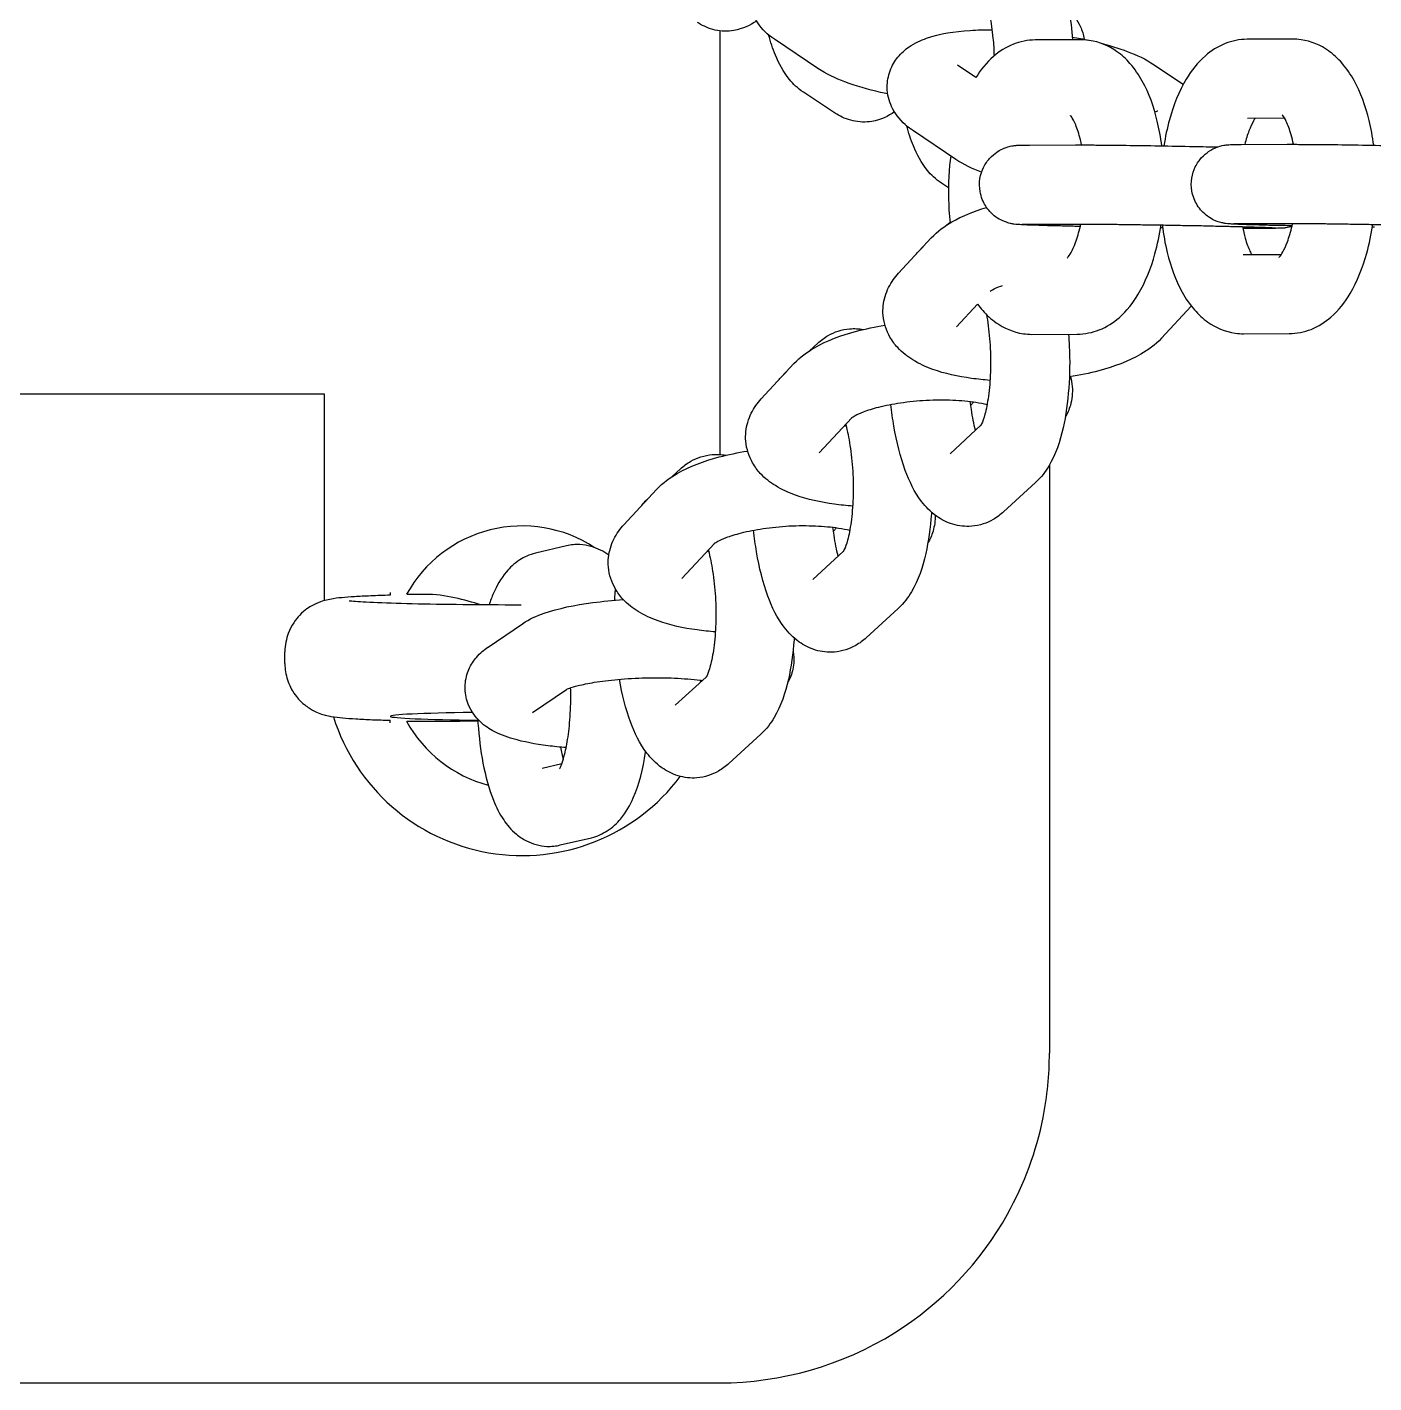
# Model space of a CAD drawing. Header units: millimetres. Extents: x 9332 to 13832, y 185 to 4585.
# Drawn here: x 12449.5 to 12551.6, y 2295.2 to 2398 of the extents above; entities that cross this region are included whole.
import ezdxf

# ---------------------------------------------------------------- set-up
doc = ezdxf.new("R2010")
doc.units = ezdxf.units.MM
doc.layers.add('AM_4', color=3, linetype='Continuous', lineweight=25)

msp = doc.modelspace()

# ---------------------------------------------------------------- linework, layer by layer
at = {"layer": 'AM_4'}
for p, q in [((12502.03, 2397.76), (12502.03, 2365.63)), ((12509.47, 2394.9), (12506.25, 2397.07)), ((12529.42, 2397.08), (12525.96, 2397.07)), ((12545.49, 2397.13), (12542.03, 2397.12)), ((12521.45, 2394.22), (12520.06, 2395.15)), ((12534.97, 2395.19), (12537.19, 2393.7)), ((12510.81, 2391.5), (12508.37, 2393.11)), ((12528.8, 2391.08), (12528.74, 2391.08)), ((12544.87, 2391.13), (12542.05, 2391.12)), ((12519.94, 2388.01), (12516.72, 2390.17)), ((12525.51, 2389.1), (12529, 2389.11)), ((12541.57, 2389.15), (12545.07, 2389.16)), ((12519.37, 2385.86), (12518.84, 2386.21)), ((12519.24, 2383.04), (12519.49, 2383.26)), ((12525.52, 2383.1), (12529.02, 2383.11)), ((12541.59, 2383.15), (12545.09, 2383.16)), ((12543.78, 2382.78), (12541.71, 2382.77)), ((12515.59, 2379.38), (12518.07, 2382.06)), ((12517.45, 2381.39), (12517.48, 2381.42)), ((12541.74, 2380.79), (12544.62, 2380.8)), ((12519.99, 2375.3), (12521.58, 2377.02)), ((12537.79, 2376.89), (12535.53, 2374.44)), ((12525.69, 2374.74), (12529.14, 2374.75)), ((12541.76, 2374.79), (12545.21, 2374.8)), ((12508.82, 2373.5), (12509.46, 2374.08)), ((12505.17, 2369.84), (12507.65, 2372.52)), ((12507.03, 2371.85), (12507.06, 2371.88)), ((12472.03, 2370.21), (12422.03, 2370.21)), ((12472.03, 2354.55), (12472.03, 2370.21)), ((12521.29, 2369.61), (12521.06, 2369.36)), ((12509.57, 2365.76), (12512.03, 2368.42)), ((12511.49, 2367.81), (12511.58, 2367.89)), ((12521.83, 2367.84), (12519.49, 2365.69)), ((12498.4, 2363.95), (12499.04, 2364.54)), ((12527.03, 2364.84), (12527.03, 2320.21)), ((12525.98, 2363.5), (12523.55, 2361.27)), ((12494.75, 2360.3), (12497.23, 2362.98)), ((12496.61, 2362.31), (12496.64, 2362.34)), ((12510.87, 2360.07), (12510.64, 2359.82)), ((12490.4, 2358.7), (12488.04, 2358.14)), ((12499.15, 2356.22), (12501.61, 2358.88)), ((12501.08, 2358.27), (12501.16, 2358.35)), ((12511.41, 2358.29), (12509.07, 2356.15)), ((12477.03, 2355.15), (12477.03, 2354.95)), ((12515.56, 2353.95), (12513.13, 2351.73)), ((12484.45, 2351.02), (12487.06, 2352.79)), ((12469.03, 2349.77), (12469.03, 2350.65)), ((12500.99, 2348.75), (12498.65, 2346.61)), ((12487.81, 2346.05), (12490.39, 2347.8)), ((12477.03, 2345.27), (12477.03, 2345.47)), ((12505.14, 2344.41), (12502.71, 2342.19)), ((12488.54, 2341.84), (12490.05, 2342.2)), ((12489.92, 2336.01), (12492.29, 2336.56)), ((12092.03, 2295.21), (12502.03, 2295.21))]:
    msp.add_line(p, q, dxfattribs=at)
for radius, start, end in [(10, 56.8187, 151.2305), (15, 197.3756, 323.1245), (10, 208.7695, 255.0771)]:
    msp.add_arc((12487.03, 2350.21), radius, start, end, dxfattribs=at)
msp.add_ellipse((12487.03, 2345.77), major_axis=(-10, 0), ratio=0.031189, start_param=5.098581, end_param=7.510271, dxfattribs=at)
for points, knots in [([(12525.46, 2405.63), (12525.91, 2405.33), (12526.24, 2405), (12527, 2404.07), (12527.32, 2403.46), (12528.02, 2401.77), (12528.31, 2400.61), (12528.63, 2398.62), (12528.72, 2397.86), (12528.78, 2397.08)], [0, 0, 0, 0, 0.160376, 0.160376, 0.441975, 0.441975, 0.895816, 0.895816, 1.156864, 1.156864, 1.156864, 1.156864]), ([(12506.25, 2397.07), (12505.83, 2397.35), (12505.42, 2397.67), (12504.86, 2398.41), (12504.72, 2398.64), (12504.4, 2399.32), (12504.26, 2399.83), (12504.25, 2400.8), (12504.33, 2401.24), (12504.62, 2402.03), (12504.83, 2402.37), (12505.33, 2402.99), (12505.63, 2403.24), (12506.38, 2403.76), (12506.81, 2403.94), (12508.27, 2404.46), (12509.33, 2404.6), (12511.07, 2404.72), (12511.63, 2404.74), (12512.2, 2404.74)], [3.141593, 3.141593, 3.141593, 3.141593, 3.352582, 3.352582, 3.430529, 3.430529, 3.546557, 3.546557, 3.636469, 3.636469, 3.729959, 3.729959, 3.849169, 3.849169, 4.044566, 4.044566, 4.51217, 4.51217, 4.71866, 4.71866, 4.71866, 4.71866]), ([(12521.86, 2400.88), (12521.86, 2400.88), (12521.87, 2400.87), (12521.89, 2400.83), (12521.94, 2400.75), (12522.06, 2400.49), (12522.14, 2400.27), (12522.32, 2399.7), (12522.42, 2399.31), (12522.6, 2398.38), (12522.68, 2397.81), (12522.79, 2396.78), (12522.82, 2396.32), (12522.83, 2395.86)], [6.485752, 6.485752, 6.485752, 6.485752, 6.533161, 6.533161, 6.681119, 6.681119, 6.867134, 6.867134, 7.095649, 7.095649, 7.357651, 7.357651, 7.550591, 7.550591, 7.550591, 7.550591]), ([(12528.53, 2399.27), (12528.67, 2399.13), (12528.82, 2398.96), (12529.11, 2398.57), (12529.26, 2398.34), (12529.51, 2397.79), (12529.62, 2397.47), (12529.67, 2397.12)], [0.1360611, 0.1360611, 0.1360611, 0.1360611, 0.2109896, 0.2109896, 0.288936, 0.288936, 0.3683037, 0.3683037, 0.3683037, 0.3683037]), ([(12504.8, 2398.52), (12504.8, 2398.52), (12504.8, 2398.51), (12504.35, 2398.19), (12503.77, 2397.9), (12502.62, 2397.71), (12502.12, 2397.72), (12501.2, 2397.93), (12500.78, 2398.12), (12500.4, 2398.35), (12500.37, 2398.37), (12500.34, 2398.39)], [2.7237551, 2.7237551, 2.7237551, 2.7237551, 2.7251349, 2.7251349, 2.8935333, 2.8935333, 3.010931, 3.010931, 3.131135, 3.131135, 3.1415927, 3.1415927, 3.1415927, 3.1415927]), ([(12508.37, 2393.11), (12507.92, 2393.4), (12507.59, 2393.74), (12506.83, 2394.67), (12506.51, 2395.27), (12506.04, 2396.41), (12505.87, 2396.92), (12505.73, 2397.46)], [3.1415927, 3.1415927, 3.1415927, 3.1415927, 3.3019685, 3.3019685, 3.5835673, 3.5835673, 3.7961096, 3.7961096, 3.7961096, 3.7961096]), ([(12516.72, 2390.17), (12516.3, 2390.45), (12515.88, 2390.78), (12515.33, 2391.52), (12515.19, 2391.75), (12514.87, 2392.43), (12514.73, 2392.94), (12514.72, 2393.91), (12514.8, 2394.35), (12515.09, 2395.13), (12515.3, 2395.48), (12515.8, 2396.1), (12516.1, 2396.35), (12516.84, 2396.86), (12517.28, 2397.05), (12518.74, 2397.56), (12519.8, 2397.71), (12521.54, 2397.83), (12522.1, 2397.85), (12522.67, 2397.85)], [3.141593, 3.141593, 3.141593, 3.141593, 3.352582, 3.352582, 3.430529, 3.430529, 3.546557, 3.546557, 3.636469, 3.636469, 3.729959, 3.729959, 3.849169, 3.849169, 4.044566, 4.044566, 4.51217, 4.51217, 4.71866, 4.71866, 4.71866, 4.71866]), ([(12525.96, 2397.07), (12525.38, 2397.07), (12524.81, 2396.95), (12523.72, 2396.52), (12523.22, 2396.19), (12522.24, 2395.35), (12521.81, 2394.8), (12521.45, 2394.22)], [3.1415927, 3.1415927, 3.1415927, 3.1415927, 3.3069425, 3.3069425, 3.4970833, 3.4970833, 3.7455743, 3.7455743, 3.7455743, 3.7455743]), ([(12535.56, 2389.04), (12535.47, 2389.68), (12535.36, 2390.31), (12534.95, 2392.01), (12534.59, 2393.02), (12533.81, 2394.42), (12533.51, 2394.87), (12532.85, 2395.62), (12532.52, 2395.93), (12531.55, 2396.61), (12530.83, 2396.93), (12529.84, 2397.07), (12529.63, 2397.08), (12529.42, 2397.08)], [1.910215, 1.910215, 1.910215, 1.910215, 2.123198, 2.123198, 2.504819, 2.504819, 2.699977, 2.699977, 2.854714, 2.854714, 3.081733, 3.081733, 3.141593, 3.141593, 3.141593, 3.141593]), ([(12542.03, 2397.12), (12541.45, 2397.12), (12540.88, 2397), (12539.79, 2396.57), (12539.29, 2396.24), (12538.26, 2395.35), (12537.8, 2394.74), (12536.85, 2393.17), (12536.45, 2392.13), (12535.96, 2390.38), (12535.82, 2389.71), (12535.71, 2389.04)], [3.141593, 3.141593, 3.141593, 3.141593, 3.306943, 3.306943, 3.497083, 3.497083, 3.769899, 3.769899, 4.1626, 4.1626, 4.386601, 4.386601, 4.386601, 4.386601]), ([(12551.63, 2389.08), (12551.54, 2389.73), (12551.43, 2390.36), (12551.02, 2392.06), (12550.66, 2393.07), (12549.88, 2394.46), (12549.58, 2394.91), (12548.92, 2395.66), (12548.58, 2395.98), (12547.62, 2396.66), (12546.9, 2396.98), (12545.91, 2397.12), (12545.7, 2397.13), (12545.49, 2397.13)], [1.910215, 1.910215, 1.910215, 1.910215, 2.123198, 2.123198, 2.504819, 2.504819, 2.699977, 2.699977, 2.854714, 2.854714, 3.081733, 3.081733, 3.141593, 3.141593, 3.141593, 3.141593]), ([(12530.96, 2396.82), (12531.66, 2396.63), (12532.31, 2396.43), (12533.66, 2395.93), (12534.33, 2395.62), (12534.97, 2395.19)], [5.6866793, 5.6866793, 5.6866793, 5.6866793, 5.9554406, 5.9554406, 6.2831853, 6.2831853, 6.2831853, 6.2831853]), ([(12514.77, 2392.98), (12514.58, 2393.01), (12514.4, 2393.05), (12513.25, 2393.32), (12512.34, 2393.58), (12510.78, 2394.17), (12510.11, 2394.47), (12509.47, 2394.9)], [2.3855529, 2.3855529, 2.3855529, 2.3855529, 2.452411, 2.452411, 2.8138479, 2.8138479, 3.1415927, 3.1415927, 3.1415927, 3.1415927]), ([(12515.27, 2391.63), (12515.27, 2391.62), (12515.27, 2391.62), (12514.82, 2391.29), (12514.24, 2391), (12513.09, 2390.82), (12512.59, 2390.83), (12511.66, 2391.04), (12511.25, 2391.22), (12510.87, 2391.46), (12510.84, 2391.48), (12510.81, 2391.5)], [2.7237551, 2.7237551, 2.7237551, 2.7237551, 2.7251349, 2.7251349, 2.8935333, 2.8935333, 3.010931, 3.010931, 3.131135, 3.131135, 3.1415927, 3.1415927, 3.1415927, 3.1415927]), ([(12529.47, 2389.11), (12529.42, 2389.37), (12529.36, 2389.61), (12529.18, 2390.24), (12529.05, 2390.58), (12528.83, 2391.05), (12528.73, 2391.2), (12528.64, 2391.32), (12528.62, 2391.34), (12528.62, 2391.34)], [2.0518507, 2.0518507, 2.0518507, 2.0518507, 2.1867068, 2.1867068, 2.4319972, 2.4319972, 2.6429764, 2.6429764, 2.7558455, 2.7558455, 2.7558455, 2.7558455]), ([(12535.26, 2391.67), (12535.26, 2391.67), (12535.26, 2391.67), (12535.25, 2391.67), (12535.19, 2391.65), (12535.08, 2391.62), (12535.06, 2391.61), (12535.03, 2391.6)], [0.8315525, 0.8315525, 0.8315525, 0.8315525, 0.842862, 0.842862, 0.9731976, 0.9731976, 1.0064696, 1.0064696, 1.0064696, 1.0064696]), ([(12542.63, 2391.12), (12542.59, 2391.07), (12542.55, 2391), (12542.4, 2390.73), (12542.28, 2390.48), (12542.05, 2389.87), (12541.94, 2389.53), (12541.85, 2389.15)], [3.7221344, 3.7221344, 3.7221344, 3.7221344, 3.8031098, 3.8031098, 4.0098094, 4.0098094, 4.2106777, 4.2106777, 4.2106777, 4.2106777]), ([(12545.54, 2389.16), (12545.49, 2389.41), (12545.43, 2389.65), (12545.25, 2390.28), (12545.12, 2390.62), (12544.9, 2391.1), (12544.8, 2391.25), (12544.71, 2391.37), (12544.69, 2391.39), (12544.69, 2391.39)], [2.0518507, 2.0518507, 2.0518507, 2.0518507, 2.1867068, 2.1867068, 2.4319972, 2.4319972, 2.6429764, 2.6429764, 2.7558455, 2.7558455, 2.7558455, 2.7558455]), ([(12518.84, 2386.21), (12518.39, 2386.51), (12518.05, 2386.84), (12517.3, 2387.77), (12516.98, 2388.38), (12516.51, 2389.52), (12516.34, 2390.03), (12516.2, 2390.57)], [3.1415927, 3.1415927, 3.1415927, 3.1415927, 3.3019685, 3.3019685, 3.5835673, 3.5835673, 3.7961096, 3.7961096, 3.7961096, 3.7961096]), ([(12529.37, 2382.92), (12529.19, 2382.93), (12529.01, 2382.93), (12528.64, 2382.94), (12528.46, 2382.94), (12528.09, 2382.95), (12527.91, 2382.96), (12527.56, 2382.97), (12527.39, 2382.97), (12527.07, 2382.98), (12526.92, 2382.98), (12526.62, 2382.99), (12526.47, 2383), (12526.2, 2383.01), (12526.07, 2383.01), (12525.82, 2383.02), (12525.7, 2383.02), (12525.48, 2383.03), (12525.38, 2383.03), (12525.09, 2383.05), (12524.92, 2383.05), (12524.65, 2383.07), (12524.6, 2383.06), (12524.29, 2383.11), (12524.26, 2383.11), (12524.16, 2383.13), (12524.08, 2383.14), (12523.85, 2383.21), (12523.72, 2383.24), (12523.31, 2383.43), (12523.16, 2383.51), (12522.82, 2383.75), (12522.68, 2383.87), (12522.4, 2384.18), (12522.29, 2384.32), (12522.01, 2384.78), (12521.84, 2385.14), (12521.72, 2385.89), (12521.71, 2386.23), (12521.81, 2386.87), (12521.91, 2387.16), (12522.17, 2387.69), (12522.34, 2387.91), (12522.7, 2388.31), (12522.88, 2388.45), (12523.3, 2388.74), (12523.47, 2388.81), (12523.84, 2388.96), (12523.96, 2388.98), (12524.16, 2389.03), (12524.23, 2389.04), (12524.35, 2389.06), (12524.39, 2389.06), (12524.49, 2389.07), (12524.53, 2389.08), (12524.66, 2389.09), (12524.72, 2389.09), (12524.98, 2389.1), (12525.2, 2389.1), (12525.51, 2389.1)], [4.705753, 4.705753, 4.705753, 4.705753, 4.779405, 4.779405, 4.859462, 4.859462, 4.940532, 4.940532, 5.021573, 5.021573, 5.101555, 5.101555, 5.182633, 5.182633, 5.264671, 5.264671, 5.346611, 5.346611, 5.427455, 5.427455, 5.605423, 5.605423, 5.762502, 5.762502, 5.779226, 5.779226, 5.801284, 5.801284, 5.818902, 5.818902, 5.826595, 5.826595, 5.831198, 5.831198, 5.834156, 5.834156, 5.838588, 5.838588, 5.841842, 5.841842, 5.845045, 5.845045, 5.848872, 5.848872, 5.854309, 5.854309, 5.863509, 5.863509, 5.879757, 5.879757, 5.897373, 5.897373, 5.917703, 5.917703, 5.9505, 5.9505, 6.036777, 6.036777, 6.283185, 6.283185, 6.283185, 6.283185]), ([(12529, 2389.11), (12529.11, 2389.11), (12529.22, 2389.11), (12529.47, 2389.11), (12529.6, 2389.11), (12529.88, 2389.11), (12530.03, 2389.11), (12530.35, 2389.11), (12530.51, 2389.1), (12531.31, 2389.1), (12532.05, 2389.09), (12533.64, 2389.07), (12534.49, 2389.06), (12536.23, 2389.03), (12537.12, 2389.01), (12538.61, 2388.98), (12539.22, 2388.97), (12539.8, 2388.96)], [6.283185, 6.283185, 6.283185, 6.283185, 6.36959, 6.36959, 6.457335, 6.457335, 6.545175, 6.545175, 6.631809, 6.631809, 6.956634, 6.956634, 7.278533, 7.278533, 7.599738, 7.599738, 7.83238, 7.83238, 7.83238, 7.83238]), ([(12545.44, 2382.97), (12545.26, 2382.97), (12545.08, 2382.98), (12544.71, 2382.99), (12544.53, 2382.99), (12544.16, 2383), (12543.98, 2383), (12543.63, 2383.01), (12543.46, 2383.02), (12543.14, 2383.03), (12542.99, 2383.03), (12542.69, 2383.04), (12542.54, 2383.04), (12542.27, 2383.05), (12542.14, 2383.06), (12541.89, 2383.06), (12541.77, 2383.07), (12541.55, 2383.08), (12541.45, 2383.08), (12541.16, 2383.09), (12540.99, 2383.1), (12540.72, 2383.12), (12540.67, 2383.11), (12540.36, 2383.15), (12540.33, 2383.16), (12540.22, 2383.18), (12540.15, 2383.19), (12539.92, 2383.25), (12539.79, 2383.28), (12539.38, 2383.47), (12539.23, 2383.55), (12538.89, 2383.8), (12538.74, 2383.92), (12538.47, 2384.22), (12538.35, 2384.37), (12538.07, 2384.82), (12537.91, 2385.19), (12537.78, 2385.93), (12537.78, 2386.28), (12537.88, 2386.91), (12537.98, 2387.2), (12538.24, 2387.73), (12538.4, 2387.95), (12538.77, 2388.36), (12538.95, 2388.5), (12539.37, 2388.78), (12539.54, 2388.85), (12539.91, 2389), (12540.03, 2389.03), (12540.23, 2389.08), (12540.3, 2389.09), (12540.41, 2389.1), (12540.46, 2389.11), (12540.56, 2389.12), (12540.6, 2389.12), (12540.73, 2389.13), (12540.79, 2389.13), (12541.05, 2389.14), (12541.27, 2389.15), (12541.57, 2389.15)], [4.705753, 4.705753, 4.705753, 4.705753, 4.779405, 4.779405, 4.859462, 4.859462, 4.940532, 4.940532, 5.021573, 5.021573, 5.101555, 5.101555, 5.182633, 5.182633, 5.264671, 5.264671, 5.346611, 5.346611, 5.427455, 5.427455, 5.605423, 5.605423, 5.762502, 5.762502, 5.779226, 5.779226, 5.801284, 5.801284, 5.818902, 5.818902, 5.826595, 5.826595, 5.831198, 5.831198, 5.834156, 5.834156, 5.838588, 5.838588, 5.841842, 5.841842, 5.845045, 5.845045, 5.848872, 5.848872, 5.854309, 5.854309, 5.863509, 5.863509, 5.879757, 5.879757, 5.897373, 5.897373, 5.917703, 5.917703, 5.9505, 5.9505, 6.036777, 6.036777, 6.283185, 6.283185, 6.283185, 6.283185]), ([(12545.07, 2389.16), (12545.18, 2389.16), (12545.29, 2389.16), (12545.54, 2389.16), (12545.67, 2389.16), (12545.95, 2389.15), (12546.1, 2389.15), (12546.41, 2389.15), (12546.58, 2389.15), (12547.38, 2389.14), (12548.12, 2389.14), (12549.71, 2389.12), (12550.56, 2389.1), (12552.3, 2389.07), (12553.19, 2389.06), (12554.67, 2389.03), (12555.29, 2389.02), (12555.87, 2389)], [6.283185, 6.283185, 6.283185, 6.283185, 6.36959, 6.36959, 6.457335, 6.457335, 6.545175, 6.545175, 6.631809, 6.631809, 6.956634, 6.956634, 7.278533, 7.278533, 7.599738, 7.599738, 7.83238, 7.83238, 7.83238, 7.83238]), ([(12519.54, 2388.28), (12519.51, 2388.04), (12519.48, 2387.8), (12519.36, 2386.43), (12519.34, 2385.28), (12519.43, 2383.84), (12519.46, 2383.51), (12519.5, 2383.2)], [4.4641001, 4.4641001, 4.4641001, 4.4641001, 4.5422649, 4.5422649, 4.9030272, 4.9030272, 5.0073823, 5.0073823, 5.0073823, 5.0073823]), ([(12518.07, 2382.06), (12518.55, 2382.58), (12519.08, 2382.95), (12520.43, 2383.73), (12521.3, 2384.08), (12522.26, 2384.37)], [3.1415927, 3.1415927, 3.1415927, 3.1415927, 3.3903547, 3.3903547, 3.7555683, 3.7555683, 3.7555683, 3.7555683]), ([(12524.96, 2383.09), (12524.96, 2383.09), (12524.97, 2383.09), (12525.03, 2383.09), (12525.14, 2383.1), (12525.36, 2383.1), (12525.44, 2383.1), (12525.52, 2383.1)], [5.9940694, 5.9940694, 5.9940694, 5.9940694, 6.0400138, 6.0400138, 6.2067642, 6.2067642, 6.2831853, 6.2831853, 6.2831853, 6.2831853]), ([(12528.38, 2380.53), (12528.38, 2380.53), (12528.4, 2380.55), (12528.49, 2380.66), (12528.57, 2380.78), (12528.78, 2381.14), (12528.9, 2381.4), (12529.14, 2382.06), (12529.27, 2382.48), (12529.39, 2382.99), (12529.4, 2383.05), (12529.42, 2383.11)], [0.364313, 0.364313, 0.364313, 0.364313, 0.4814287, 0.4814287, 0.6615172, 0.6615172, 0.8682167, 0.8682167, 1.1055917, 1.1055917, 1.134664, 1.134664, 1.134664, 1.134664]), ([(12529.02, 2383.11), (12529.35, 2383.11), (12529.79, 2383.11), (12530.47, 2383.1), (12530.62, 2383.1), (12530.93, 2383.1), (12531.09, 2383.1), (12531.42, 2383.1), (12531.59, 2383.09), (12531.94, 2383.09), (12532.12, 2383.09), (12532.49, 2383.08), (12532.68, 2383.08), (12533.07, 2383.08), (12533.27, 2383.07), (12533.68, 2383.07), (12533.88, 2383.06), (12534.3, 2383.06), (12534.51, 2383.05), (12534.93, 2383.05), (12535.14, 2383.04), (12535.57, 2383.04), (12535.78, 2383.03), (12536.22, 2383.03), (12536.44, 2383.02), (12536.87, 2383.01), (12537.08, 2383.01), (12537.51, 2383), (12537.72, 2383), (12538.14, 2382.99), (12538.36, 2382.99), (12538.77, 2382.98), (12538.98, 2382.97), (12539.39, 2382.96), (12539.58, 2382.96), (12539.97, 2382.95), (12540.16, 2382.95), (12540.54, 2382.94), (12540.72, 2382.93), (12541.08, 2382.92), (12541.25, 2382.92), (12541.59, 2382.91), (12541.75, 2382.91), (12542.06, 2382.9), (12542.21, 2382.89), (12542.49, 2382.89), (12542.63, 2382.88), (12542.89, 2382.87), (12543.01, 2382.87), (12543.24, 2382.86), (12543.35, 2382.86), (12543.83, 2382.84), (12544.11, 2382.83), (12544.21, 2382.82), (12544.22, 2382.82), (12544.22, 2382.82)], [6.283185, 6.283185, 6.283185, 6.283185, 6.57835, 6.57835, 6.656442, 6.656442, 6.735502, 6.735502, 6.814536, 6.814536, 6.892556, 6.892556, 6.971515, 6.971515, 7.051481, 7.051481, 7.131437, 7.131437, 7.210367, 7.210367, 7.289538, 7.289538, 7.369732, 7.369732, 7.449925, 7.449925, 7.529093, 7.529093, 7.608272, 7.608272, 7.688482, 7.688482, 7.768701, 7.768701, 7.8479, 7.8479, 7.926901, 7.926901, 8.006947, 8.006947, 8.087015, 8.087015, 8.166075, 8.166075, 8.244397, 8.244397, 8.323793, 8.323793, 8.403251, 8.403251, 8.481723, 8.481723, 8.784086, 8.784086, 8.828436, 8.828436, 8.828436, 8.828436]), ([(12529.14, 2374.75), (12529.72, 2374.76), (12530.3, 2374.88), (12531.39, 2375.31), (12531.89, 2375.64), (12532.92, 2376.53), (12533.38, 2377.13), (12534.32, 2378.71), (12534.73, 2379.74), (12535.23, 2381.56), (12535.39, 2382.29), (12535.5, 2383.04)], [0, 0, 0, 0, 0.16535, 0.16535, 0.355491, 0.355491, 0.628306, 0.628306, 1.021007, 1.021007, 1.26683, 1.26683, 1.26683, 1.26683]), ([(12535.59, 2383.04), (12535.68, 2382.32), (12535.8, 2381.62), (12536.23, 2379.87), (12536.59, 2378.85), (12537.36, 2377.46), (12537.67, 2377.01), (12538.33, 2376.26), (12538.66, 2375.94), (12539.63, 2375.26), (12540.34, 2374.94), (12541.34, 2374.8), (12541.55, 2374.79), (12541.76, 2374.79)], [5.029859, 5.029859, 5.029859, 5.029859, 5.26479, 5.26479, 5.646411, 5.646411, 5.841569, 5.841569, 5.996306, 5.996306, 6.223325, 6.223325, 6.283185, 6.283185, 6.283185, 6.283185]), ([(12541.03, 2383.14), (12541.03, 2383.14), (12541.04, 2383.14), (12541.1, 2383.14), (12541.21, 2383.14), (12541.43, 2383.15), (12541.51, 2383.15), (12541.59, 2383.15)], [5.9940694, 5.9940694, 5.9940694, 5.9940694, 6.0400138, 6.0400138, 6.2067642, 6.2067642, 6.2831853, 6.2831853, 6.2831853, 6.2831853]), ([(12541.68, 2382.91), (12541.74, 2382.6), (12541.81, 2382.31), (12541.99, 2381.64), (12542.12, 2381.3), (12542.29, 2380.95), (12542.33, 2380.86), (12542.37, 2380.79)], [5.1686547, 5.1686547, 5.1686547, 5.1686547, 5.3282994, 5.3282994, 5.5735898, 5.5735898, 5.6669304, 5.6669304, 5.6669304, 5.6669304]), ([(12545.43, 2382.93), (12545.34, 2382.9), (12545.28, 2382.88), (12545.12, 2382.85), (12545.05, 2382.84), (12544.94, 2382.82), (12544.89, 2382.81), (12544.8, 2382.8), (12544.75, 2382.8), (12544.62, 2382.79), (12544.56, 2382.79), (12544.3, 2382.78), (12544.08, 2382.78), (12543.78, 2382.78)], [9.0120726, 9.0120726, 9.0120726, 9.0120726, 9.0213493, 9.0213493, 9.0389658, 9.0389658, 9.0592959, 9.0592959, 9.0920926, 9.0920926, 9.1783692, 9.1783692, 9.424778, 9.424778, 9.424778, 9.424778]), ([(12544.45, 2380.58), (12544.45, 2380.58), (12544.47, 2380.6), (12544.56, 2380.71), (12544.64, 2380.83), (12544.85, 2381.19), (12544.97, 2381.45), (12545.21, 2382.1), (12545.34, 2382.52), (12545.46, 2383.04), (12545.47, 2383.1), (12545.48, 2383.16)], [0.364313, 0.364313, 0.364313, 0.364313, 0.4814287, 0.4814287, 0.6615172, 0.6615172, 0.8682167, 0.8682167, 1.1055917, 1.1055917, 1.134664, 1.134664, 1.134664, 1.134664]), ([(12545.09, 2383.16), (12545.42, 2383.16), (12545.86, 2383.16), (12546.54, 2383.15), (12546.69, 2383.15), (12547, 2383.15), (12547.16, 2383.15), (12547.49, 2383.14), (12547.66, 2383.14), (12548.01, 2383.14), (12548.19, 2383.13), (12548.56, 2383.13), (12548.75, 2383.13), (12549.14, 2383.12), (12549.34, 2383.12), (12549.75, 2383.11), (12549.95, 2383.11), (12550.37, 2383.1), (12550.57, 2383.1), (12550.99, 2383.09), (12551.21, 2383.09), (12551.64, 2383.08), (12551.85, 2383.08), (12552.29, 2383.07), (12552.5, 2383.07), (12552.94, 2383.06), (12553.15, 2383.06), (12553.58, 2383.05), (12553.79, 2383.04), (12554.21, 2383.04), (12554.42, 2383.03), (12554.84, 2383.02), (12555.05, 2383.02), (12555.45, 2383.01), (12555.65, 2383.01), (12556.04, 2383), (12556.23, 2382.99), (12556.61, 2382.98), (12556.79, 2382.98), (12557.15, 2382.97), (12557.32, 2382.97), (12557.66, 2382.96), (12557.82, 2382.95), (12558.13, 2382.95), (12558.28, 2382.94), (12558.56, 2382.93), (12558.7, 2382.93), (12558.96, 2382.92), (12559.08, 2382.92), (12559.31, 2382.91), (12559.42, 2382.91), (12559.9, 2382.89), (12560.18, 2382.87), (12560.28, 2382.87), (12560.29, 2382.87), (12560.29, 2382.87)], [6.283185, 6.283185, 6.283185, 6.283185, 6.57835, 6.57835, 6.656442, 6.656442, 6.735502, 6.735502, 6.814536, 6.814536, 6.892556, 6.892556, 6.971515, 6.971515, 7.051481, 7.051481, 7.131437, 7.131437, 7.210367, 7.210367, 7.289538, 7.289538, 7.369732, 7.369732, 7.449925, 7.449925, 7.529093, 7.529093, 7.608272, 7.608272, 7.688482, 7.688482, 7.768701, 7.768701, 7.8479, 7.8479, 7.926901, 7.926901, 8.006947, 8.006947, 8.087015, 8.087015, 8.166075, 8.166075, 8.244397, 8.244397, 8.323793, 8.323793, 8.403251, 8.403251, 8.481723, 8.481723, 8.784086, 8.784086, 8.828436, 8.828436, 8.828436, 8.828436]), ([(12545.21, 2374.8), (12545.79, 2374.8), (12546.37, 2374.92), (12547.46, 2375.35), (12547.96, 2375.68), (12548.98, 2376.57), (12549.45, 2377.18), (12550.39, 2378.76), (12550.8, 2379.79), (12551.3, 2381.61), (12551.45, 2382.34), (12551.57, 2383.08)], [0, 0, 0, 0, 0.16535, 0.16535, 0.355491, 0.355491, 0.628306, 0.628306, 1.021007, 1.021007, 1.26683, 1.26683, 1.26683, 1.26683]), ([(12522.52, 2371.25), (12522.05, 2371.29), (12521.58, 2371.34), (12520.08, 2371.54), (12519.09, 2371.76), (12517.66, 2372.27), (12517.15, 2372.5), (12516.27, 2373.05), (12515.88, 2373.34), (12515.31, 2373.96), (12515.11, 2374.23), (12514.67, 2375), (12514.47, 2375.57), (12514.37, 2376.66), (12514.43, 2377.17), (12514.71, 2378.1), (12514.93, 2378.52), (12515.31, 2379.06), (12515.45, 2379.23), (12515.59, 2379.38)], [7.89739, 7.89739, 7.89739, 7.89739, 8.059878, 8.059878, 8.437985, 8.437985, 8.657871, 8.657871, 8.832689, 8.832689, 8.933898, 8.933898, 9.087279, 9.087279, 9.21297, 9.21297, 9.352524, 9.352524, 9.424778, 9.424778, 9.424778, 9.424778]), ([(12522.54, 2378.02), (12522.59, 2378.05), (12522.64, 2378.09), (12522.87, 2378.21), (12523.09, 2378.31), (12523.39, 2378.42), (12523.43, 2378.44), (12523.47, 2378.45)], [3.3439278, 3.3439278, 3.3439278, 3.3439278, 3.4296661, 3.4296661, 3.6200642, 3.6200642, 3.6487971, 3.6487971, 3.6487971, 3.6487971]), ([(12521.58, 2377.02), (12521.7, 2376.86), (12521.83, 2376.7), (12522.26, 2376.21), (12522.59, 2375.9), (12523.56, 2375.22), (12524.27, 2374.9), (12525.27, 2374.76), (12525.48, 2374.74), (12525.69, 2374.74)], [5.7692037, 5.7692037, 5.7692037, 5.7692037, 5.8415693, 5.8415693, 5.9963063, 5.9963063, 6.2233254, 6.2233254, 6.2831853, 6.2831853, 6.2831853, 6.2831853]), ([(12522.26, 2376.23), (12522.28, 2376.11), (12522.3, 2375.98), (12522.42, 2375.24), (12522.48, 2374.58), (12522.57, 2373.23), (12522.58, 2372.54), (12522.53, 2371.23), (12522.48, 2370.6), (12522.33, 2369.52), (12522.24, 2369.05), (12522.05, 2368.36), (12521.96, 2368.11), (12521.84, 2367.85), (12521.81, 2367.79), (12521.81, 2367.79)], [4.586865, 4.586865, 4.586865, 4.586865, 4.644905, 4.644905, 4.9226, 4.9226, 5.208029, 5.208029, 5.489805, 5.489805, 5.754315, 5.754315, 5.982641, 5.982641, 6.143296, 6.143296, 6.143296, 6.143296]), ([(12507.65, 2372.52), (12508.13, 2373.04), (12508.66, 2373.41), (12510.16, 2374.28), (12511.23, 2374.67), (12513.09, 2375.16), (12513.81, 2375.31), (12514.55, 2375.43)], [3.1415927, 3.1415927, 3.1415927, 3.1415927, 3.3903547, 3.3903547, 3.8252695, 3.8252695, 4.079126, 4.079126, 4.079126, 4.079126]), ([(12509.46, 2374.08), (12509.69, 2374.29), (12509.95, 2374.49), (12510.71, 2374.92), (12511.28, 2375.12), (12512.22, 2375.19), (12512.58, 2375.17), (12512.91, 2375.11)], [3.1415927, 3.1415927, 3.1415927, 3.1415927, 3.2414039, 3.2414039, 3.3916392, 3.3916392, 3.4788934, 3.4788934, 3.4788934, 3.4788934]), ([(12528.48, 2374.75), (12528.5, 2374.45), (12528.52, 2374.15), (12528.59, 2372.77), (12528.57, 2371.7), (12528.42, 2369.6), (12528.28, 2368.59), (12527.83, 2366.6), (12527.51, 2365.65), (12526.72, 2364.32), (12526.41, 2363.9), (12525.98, 2363.5)], [4.870405, 4.870405, 4.870405, 4.870405, 4.969951, 4.969951, 5.323116, 5.323116, 5.685399, 5.685399, 6.089551, 6.089551, 6.283185, 6.283185, 6.283185, 6.283185]), ([(12535.53, 2374.44), (12535.04, 2373.92), (12534.52, 2373.55), (12533.02, 2372.68), (12531.95, 2372.29), (12530.07, 2371.79), (12529.32, 2371.64), (12528.55, 2371.52)], [6.2831853, 6.2831853, 6.2831853, 6.2831853, 6.5319474, 6.5319474, 6.9668621, 6.9668621, 7.2299916, 7.2299916, 7.2299916, 7.2299916]), ([(12528.63, 2371.53), (12528.69, 2371.29), (12528.74, 2371.05), (12528.8, 2370.3), (12528.75, 2369.8), (12528.52, 2369.02), (12528.38, 2368.72), (12528.23, 2368.45)], [5.8814608, 5.8814608, 5.8814608, 5.8814608, 5.9456868, 5.9456868, 6.071377, 6.071377, 6.1661867, 6.1661867, 6.1661867, 6.1661867]), ([(12512.11, 2361.71), (12511.63, 2361.75), (12511.17, 2361.8), (12509.66, 2362), (12508.68, 2362.22), (12507.24, 2362.73), (12506.73, 2362.96), (12505.85, 2363.51), (12505.46, 2363.8), (12504.89, 2364.42), (12504.69, 2364.69), (12504.25, 2365.46), (12504.05, 2366.03), (12503.95, 2367.12), (12504.01, 2367.62), (12504.29, 2368.56), (12504.51, 2368.98), (12504.89, 2369.52), (12505.03, 2369.69), (12505.17, 2369.84)], [7.89739, 7.89739, 7.89739, 7.89739, 8.059878, 8.059878, 8.437985, 8.437985, 8.657871, 8.657871, 8.832689, 8.832689, 8.933898, 8.933898, 9.087279, 9.087279, 9.21297, 9.21297, 9.352524, 9.352524, 9.424778, 9.424778, 9.424778, 9.424778]), ([(12512.02, 2368.41), (12512.02, 2368.41), (12512.03, 2368.42), (12512.08, 2368.46), (12512.17, 2368.52), (12512.45, 2368.67), (12512.67, 2368.77), (12513.25, 2368.99), (12513.64, 2369.11), (12514.58, 2369.35), (12515.14, 2369.46), (12516.36, 2369.64), (12517.02, 2369.71), (12518.37, 2369.78), (12519.06, 2369.78), (12520.33, 2369.73), (12520.93, 2369.67), (12521.76, 2369.54), (12522.05, 2369.49), (12522.31, 2369.43)], [3.215161, 3.215161, 3.215161, 3.215161, 3.275344, 3.275344, 3.429666, 3.429666, 3.620064, 3.620064, 3.850476, 3.850476, 4.112312, 4.112312, 4.391862, 4.391862, 4.676738, 4.676738, 4.955427, 4.955427, 5.124018, 5.124018, 5.124018, 5.124018]), ([(12523.55, 2361.27), (12523.32, 2361.06), (12523.06, 2360.86), (12522.3, 2360.43), (12521.73, 2360.23), (12520.65, 2360.15), (12520.15, 2360.2), (12519.23, 2360.48), (12518.82, 2360.7), (12517.99, 2361.29), (12517.63, 2361.67), (12516.78, 2362.79), (12516.41, 2363.57), (12515.72, 2365.45), (12515.43, 2366.58), (12515.14, 2368.32), (12515.07, 2368.87), (12515.01, 2369.42)], [0, 0, 0, 0, 0.099811, 0.099811, 0.250047, 0.250047, 0.372191, 0.372191, 0.506907, 0.506907, 0.695579, 0.695579, 1.044754, 1.044754, 1.464888, 1.464888, 1.649829, 1.649829, 1.649829, 1.649829]), ([(12521.43, 2367.46), (12521.42, 2367.47), (12521.42, 2367.47), (12521.3, 2367.94), (12521.19, 2368.47), (12521.08, 2369.24), (12521.05, 2369.44), (12521.02, 2369.65)], [1.2448241, 1.2448241, 1.2448241, 1.2448241, 1.2462878, 1.2462878, 1.5033126, 1.5033126, 1.5936403, 1.5936403, 1.5936403, 1.5936403]), ([(12511.57, 2367.92), (12511.58, 2367.91), (12511.58, 2367.89), (12511.7, 2367.41), (12511.81, 2366.88), (12512, 2365.7), (12512.07, 2365.04), (12512.15, 2363.69), (12512.16, 2363), (12512.11, 2361.69), (12512.06, 2361.06), (12511.91, 2359.98), (12511.82, 2359.51), (12511.63, 2358.82), (12511.54, 2358.57), (12511.42, 2358.31), (12511.39, 2358.25), (12511.39, 2358.25)], [4.379526, 4.379526, 4.379526, 4.379526, 4.38788, 4.38788, 4.644905, 4.644905, 4.9226, 4.9226, 5.208029, 5.208029, 5.489805, 5.489805, 5.754315, 5.754315, 5.982641, 5.982641, 6.143296, 6.143296, 6.143296, 6.143296]), ([(12497.23, 2362.98), (12497.72, 2363.5), (12498.24, 2363.87), (12499.74, 2364.74), (12500.81, 2365.13), (12502.67, 2365.62), (12503.39, 2365.77), (12504.13, 2365.89)], [3.1415927, 3.1415927, 3.1415927, 3.1415927, 3.3903547, 3.3903547, 3.8252695, 3.8252695, 4.079126, 4.079126, 4.079126, 4.079126]), ([(12499.04, 2364.54), (12499.27, 2364.75), (12499.53, 2364.95), (12500.29, 2365.38), (12500.86, 2365.57), (12501.8, 2365.65), (12502.16, 2365.63), (12502.49, 2365.57)], [3.1415927, 3.1415927, 3.1415927, 3.1415927, 3.2414039, 3.2414039, 3.3916392, 3.3916392, 3.4788934, 3.4788934, 3.4788934, 3.4788934]), ([(12518.09, 2361.25), (12518.09, 2361.21), (12518.08, 2361.16), (12518, 2360.06), (12517.86, 2359.05), (12517.41, 2357.06), (12517.09, 2356.11), (12516.31, 2354.78), (12515.99, 2354.36), (12515.56, 2353.95)], [5.3089243, 5.3089243, 5.3089243, 5.3089243, 5.3231157, 5.3231157, 5.6853988, 5.6853988, 6.0895511, 6.0895511, 6.2831853, 6.2831853, 6.2831853, 6.2831853]), ([(12501.69, 2352.17), (12501.21, 2352.21), (12500.75, 2352.26), (12499.24, 2352.46), (12498.26, 2352.68), (12496.82, 2353.19), (12496.31, 2353.42), (12495.43, 2353.97), (12495.04, 2354.26), (12494.47, 2354.88), (12494.27, 2355.15), (12493.83, 2355.92), (12493.63, 2356.49), (12493.53, 2357.58), (12493.59, 2358.08), (12493.87, 2359.02), (12494.09, 2359.44), (12494.47, 2359.98), (12494.61, 2360.14), (12494.75, 2360.3)], [7.89739, 7.89739, 7.89739, 7.89739, 8.059878, 8.059878, 8.437985, 8.437985, 8.657871, 8.657871, 8.832689, 8.832689, 8.933898, 8.933898, 9.087279, 9.087279, 9.21297, 9.21297, 9.352524, 9.352524, 9.424778, 9.424778, 9.424778, 9.424778]), ([(12501.6, 2358.87), (12501.6, 2358.87), (12501.61, 2358.88), (12501.66, 2358.92), (12501.75, 2358.98), (12502.03, 2359.13), (12502.25, 2359.22), (12502.83, 2359.45), (12503.22, 2359.57), (12504.16, 2359.81), (12504.72, 2359.92), (12505.94, 2360.1), (12506.61, 2360.17), (12507.95, 2360.24), (12508.64, 2360.24), (12509.91, 2360.19), (12510.51, 2360.13), (12511.34, 2360), (12511.63, 2359.95), (12511.89, 2359.89)], [3.215161, 3.215161, 3.215161, 3.215161, 3.275344, 3.275344, 3.429666, 3.429666, 3.620064, 3.620064, 3.850476, 3.850476, 4.112312, 4.112312, 4.391862, 4.391862, 4.676738, 4.676738, 4.955427, 4.955427, 5.124018, 5.124018, 5.124018, 5.124018]), ([(12511.01, 2357.92), (12511.01, 2357.93), (12511, 2357.93), (12510.88, 2358.4), (12510.77, 2358.93), (12510.66, 2359.7), (12510.63, 2359.9), (12510.6, 2360.11)], [1.2448241, 1.2448241, 1.2448241, 1.2448241, 1.2462878, 1.2462878, 1.5033126, 1.5033126, 1.5936403, 1.5936403, 1.5936403, 1.5936403]), ([(12518.36, 2361.03), (12518.37, 2360.61), (12518.31, 2360.19), (12518.1, 2359.48), (12517.96, 2359.18), (12517.81, 2358.91)], [5.9647448, 5.9647448, 5.9647448, 5.9647448, 6.071377, 6.071377, 6.1661867, 6.1661867, 6.1661867, 6.1661867]), ([(12513.13, 2351.73), (12512.9, 2351.52), (12512.64, 2351.32), (12511.88, 2350.89), (12511.31, 2350.69), (12510.23, 2350.6), (12509.73, 2350.66), (12508.81, 2350.94), (12508.4, 2351.16), (12507.57, 2351.75), (12507.21, 2352.13), (12506.36, 2353.25), (12505.99, 2354.03), (12505.3, 2355.91), (12505.01, 2357.04), (12504.72, 2358.78), (12504.65, 2359.33), (12504.59, 2359.88)], [0, 0, 0, 0, 0.099811, 0.099811, 0.250047, 0.250047, 0.372191, 0.372191, 0.506907, 0.506907, 0.695579, 0.695579, 1.044754, 1.044754, 1.464888, 1.464888, 1.649829, 1.649829, 1.649829, 1.649829]), ([(12488.04, 2358.14), (12487.58, 2358.03), (12487.18, 2357.84), (12486.42, 2357.36), (12486.1, 2357.04), (12485.39, 2356.2), (12485.1, 2355.67), (12484.73, 2354.82), (12484.62, 2354.53), (12484.52, 2354.22)], [3.1415927, 3.1415927, 3.1415927, 3.1415927, 3.2556467, 3.2556467, 3.4020714, 3.4020714, 3.6499772, 3.6499772, 3.7803238, 3.7803238, 3.7803238, 3.7803238]), ([(12493.6, 2357.98), (12493.42, 2358.12), (12493.21, 2358.26), (12492.53, 2358.6), (12491.98, 2358.77), (12491.07, 2358.81), (12490.73, 2358.77), (12490.4, 2358.7)], [2.8520687, 2.8520687, 2.8520687, 2.8520687, 2.9252465, 2.9252465, 3.0607263, 3.0607263, 3.1415927, 3.1415927, 3.1415927, 3.1415927]), ([(12501.15, 2358.38), (12501.16, 2358.37), (12501.16, 2358.35), (12501.29, 2357.87), (12501.39, 2357.34), (12501.58, 2356.16), (12501.65, 2355.5), (12501.73, 2354.15), (12501.74, 2353.46), (12501.7, 2352.15), (12501.64, 2351.52), (12501.5, 2350.44), (12501.4, 2349.97), (12501.22, 2349.28), (12501.12, 2349.03), (12501.01, 2348.77), (12500.97, 2348.71), (12500.97, 2348.71)], [4.379526, 4.379526, 4.379526, 4.379526, 4.38788, 4.38788, 4.644905, 4.644905, 4.9226, 4.9226, 5.208029, 5.208029, 5.489805, 5.489805, 5.754315, 5.754315, 5.982641, 5.982641, 6.143296, 6.143296, 6.143296, 6.143296]), ([(12477.03, 2354.95), (12476.5, 2354.94), (12476, 2354.92), (12475.1, 2354.88), (12474.69, 2354.86), (12473.96, 2354.82), (12473.64, 2354.79), (12473.05, 2354.74), (12472.8, 2354.71), (12472.29, 2354.61), (12472.13, 2354.58), (12471.69, 2354.44), (12471.48, 2354.37), (12470.89, 2354.05), (12470.57, 2353.87), (12469.87, 2353.13), (12469.53, 2352.69), (12469.14, 2351.65), (12469.04, 2351.16), (12469.03, 2350.67), (12469.03, 2350.66), (12469.03, 2350.65)], [-2.3585756, -2.3585756, -2.3585756, -2.3585756, -2.2010197, -2.2010197, -2.0434639, -2.0434639, -1.885908, -1.885908, -1.7283522, -1.7283522, -1.6667975, -1.6667975, -1.6276714, -1.6276714, -1.6006443, -1.6006443, -1.5824136, -1.5824136, -1.57101, -1.57101, -1.5707963, -1.5707963, -1.5707963, -1.5707963]), ([(12494.05, 2354.57), (12494.06, 2354.76), (12494.08, 2354.96), (12494.1, 2355.24), (12494.1, 2355.33), (12494.11, 2355.42)], [2.11644007, 2.11644007, 2.11644007, 2.11644007, 2.18152303, 2.18152303, 2.21312224, 2.21312224, 2.21312224, 2.21312224]), ([(12486.96, 2354.21), (12486.56, 2354.21), (12486.15, 2354.21), (12484.29, 2354.22), (12482.85, 2354.23), (12480.18, 2354.26), (12478.94, 2354.29), (12476.8, 2354.35), (12475.89, 2354.38), (12474.57, 2354.45), (12474.09, 2354.49), (12473.93, 2354.51), (12473.92, 2354.51), (12473.92, 2354.51)], [0.00517, 0.00517, 0.00517, 0.00517, 0.092595, 0.092595, 0.409533, 0.409533, 0.725166, 0.725166, 1.035537, 1.035537, 1.32169, 1.32169, 1.364269, 1.364269, 1.364269, 1.364269]), ([(12487.06, 2352.79), (12487.61, 2353.17), (12488.14, 2353.39), (12489.78, 2353.96), (12491.01, 2354.21), (12493.13, 2354.49), (12493.91, 2354.57), (12494.71, 2354.62)], [3.141593, 3.141593, 3.141593, 3.141593, 3.407766, 3.407766, 3.917178, 3.917178, 4.193614, 4.193614, 4.193614, 4.193614]), ([(12490.37, 2343.4), (12489.9, 2343.43), (12489.43, 2343.48), (12488.02, 2343.66), (12487.15, 2343.82), (12485.8, 2344.22), (12485.29, 2344.4), (12484.42, 2344.89), (12484.07, 2345.13), (12483.4, 2345.83), (12483.06, 2346.29), (12482.74, 2347.3), (12482.68, 2347.76), (12482.74, 2348.6), (12482.84, 2348.99), (12483.15, 2349.7), (12483.36, 2350), (12483.85, 2350.58), (12484.15, 2350.82), (12484.43, 2351.01), (12484.44, 2351.02), (12484.45, 2351.02)], [7.93974, 7.93974, 7.93974, 7.93974, 8.112246, 8.112246, 8.485557, 8.485557, 8.736404, 8.736404, 8.893009, 8.893009, 9.02929, 9.02929, 9.115144, 9.115144, 9.195598, 9.195598, 9.289382, 9.289382, 9.421352, 9.421352, 9.424778, 9.424778, 9.424778, 9.424778]), ([(12507.67, 2351.71), (12507.67, 2351.67), (12507.66, 2351.62), (12507.58, 2350.52), (12507.44, 2349.51), (12506.99, 2347.52), (12506.67, 2346.57), (12505.89, 2345.24), (12505.58, 2344.82), (12505.14, 2344.41)], [5.3089243, 5.3089243, 5.3089243, 5.3089243, 5.3231157, 5.3231157, 5.6853988, 5.6853988, 6.0895511, 6.0895511, 6.2831853, 6.2831853, 6.2831853, 6.2831853]), ([(12469.03, 2349.77), (12469.03, 2349.34), (12469.11, 2348.92), (12469.36, 2348.13), (12469.54, 2347.79), (12469.96, 2347.17), (12470.2, 2346.93), (12470.7, 2346.49), (12470.93, 2346.35), (12471.36, 2346.11), (12471.54, 2346.04), (12471.86, 2345.92), (12471.99, 2345.89), (12472.28, 2345.81), (12472.41, 2345.78), (12472.87, 2345.7), (12473.12, 2345.68), (12473.72, 2345.62), (12474.05, 2345.6), (12474.79, 2345.55), (12475.21, 2345.53), (12476.09, 2345.5), (12476.54, 2345.48), (12477.03, 2345.47)], [1.5707963, 1.5707963, 1.5707963, 1.5707963, 1.5808358, 1.5808358, 1.5918964, 1.5918964, 1.6063089, 1.6063089, 1.627105, 1.627105, 1.6540314, 1.6540314, 1.6872552, 1.6872552, 1.7419802, 1.7419802, 1.8995361, 1.8995361, 2.0570919, 2.0570919, 2.2146478, 2.2146478, 2.3585756, 2.3585756, 2.3585756, 2.3585756]), ([(12507.58, 2350.68), (12507.63, 2350.4), (12507.65, 2350.09), (12507.6, 2349.39), (12507.5, 2349.01), (12507.3, 2348.54), (12507.23, 2348.41), (12507.16, 2348.29)], [5.9155405, 5.9155405, 5.9155405, 5.9155405, 5.9735516, 5.9735516, 6.0540048, 6.0540048, 6.0880828, 6.0880828, 6.0880828, 6.0880828]), ([(12489.87, 2341.79), (12489.87, 2341.79), (12489.87, 2341.79), (12489.88, 2341.82), (12489.92, 2341.88), (12490.02, 2342.12), (12490.1, 2342.32), (12490.25, 2342.86), (12490.34, 2343.23), (12490.51, 2344.13), (12490.58, 2344.68), (12490.69, 2345.9), (12490.72, 2346.58), (12490.72, 2347.48), (12490.72, 2347.71), (12490.71, 2347.93)], [0.33759, 0.33759, 0.33759, 0.33759, 0.368453, 0.368453, 0.510598, 0.510598, 0.690855, 0.690855, 0.915099, 0.915099, 1.175037, 1.175037, 1.455665, 1.455665, 1.548045, 1.548045, 1.548045, 1.548045]), ([(12490.39, 2347.8), (12490.39, 2347.8), (12490.39, 2347.8), (12490.43, 2347.82), (12490.51, 2347.86), (12490.79, 2347.96), (12491.01, 2348.03), (12491.62, 2348.18), (12492.04, 2348.27), (12493.04, 2348.44), (12493.65, 2348.51), (12494.97, 2348.63), (12495.69, 2348.67), (12497.15, 2348.7), (12497.89, 2348.7), (12499.28, 2348.64), (12499.94, 2348.58), (12500.58, 2348.5), (12500.64, 2348.5), (12500.7, 2348.49)], [3.203569, 3.203569, 3.203569, 3.203569, 3.248299, 3.248299, 3.387138, 3.387138, 3.573509, 3.573509, 3.809793, 3.809793, 4.081625, 4.081625, 4.371355, 4.371355, 4.666437, 4.666437, 4.956787, 4.956787, 4.988832, 4.988832, 4.988832, 4.988832]), ([(12502.71, 2342.19), (12502.48, 2341.98), (12502.22, 2341.78), (12501.46, 2341.35), (12500.89, 2341.15), (12499.81, 2341.06), (12499.31, 2341.12), (12498.39, 2341.4), (12497.98, 2341.62), (12497.15, 2342.21), (12496.79, 2342.59), (12495.94, 2343.71), (12495.57, 2344.49), (12494.89, 2346.33), (12494.62, 2347.42), (12494.41, 2348.58)], [0, 0, 0, 0, 0.099811, 0.099811, 0.250047, 0.250047, 0.372191, 0.372191, 0.506907, 0.506907, 0.695579, 0.695579, 1.044754, 1.044754, 1.449716, 1.449716, 1.449716, 1.449716]), ([(12500.59, 2348.38), (12500.59, 2348.39), (12500.59, 2348.39), (12500.57, 2348.43), (12500.56, 2348.47), (12500.55, 2348.51)], [1.24482414, 1.24482414, 1.24482414, 1.24482414, 1.24628781, 1.24628781, 1.26741121, 1.26741121, 1.26741121, 1.26741121]), ([(12483.66, 2345.56), (12483.66, 2345.46), (12483.67, 2345.35), (12483.75, 2344.2), (12483.88, 2343.18), (12484.25, 2341.21), (12484.5, 2340.27), (12485.06, 2338.89), (12485.3, 2338.39), (12485.88, 2337.54), (12486.18, 2337.17), (12486.82, 2336.64), (12487.07, 2336.47), (12487.8, 2336.1), (12488.34, 2335.93), (12489.25, 2335.89), (12489.6, 2335.93), (12489.92, 2336.01)], [4.808203, 4.808203, 4.808203, 4.808203, 4.8426, 4.8426, 5.196071, 5.196071, 5.573113, 5.573113, 5.802999, 5.802999, 5.977188, 5.977188, 6.066839, 6.066839, 6.202319, 6.202319, 6.283185, 6.283185, 6.283185, 6.283185]), ([(12492.29, 2336.56), (12492.74, 2336.67), (12493.14, 2336.86), (12493.91, 2337.35), (12494.23, 2337.66), (12494.93, 2338.5), (12495.22, 2339.03), (12495.92, 2340.63), (12496.2, 2341.77), (12496.4, 2343.06), (12496.41, 2343.08), (12496.41, 2343.1)], [0, 0, 0, 0, 0.114054, 0.114054, 0.2604788, 0.2604788, 0.5083845, 0.5083845, 0.9733756, 0.9733756, 0.9806575, 0.9806575, 0.9806575, 0.9806575]), ([(12502.03, 2295.21), (12506.66, 2295.21), (12511.33, 2296.54), (12518.85, 2301.24), (12521.81, 2304.36), (12525.13, 2310.3), (12526.04, 2312.77), (12526.87, 2316.95), (12527.03, 2318.59), (12527.03, 2320.21)], [-3.127979, -3.127979, -3.127979, -3.127979, -2.017547, -2.017547, -1.016593, -1.016593, -0.390997, -0.390997, 0, 0, 0, 0])]:
    msp.add_open_spline(points, degree=3, knots=knots, dxfattribs=at)
for points in [[(12528.76, 2397.29), (12529.18, 2397.22), (12529.59, 2397.14), (12529.98, 2397.05)], [(12520.06, 2395.15), (12520.06, 2395.16), (12520.05, 2395.16), (12520.05, 2395.16)], [(12521.88, 2387.04), (12521.18, 2387.3), (12520.55, 2387.6), (12519.94, 2388.01)], [(12535.62, 2382.81), (12535.57, 2382.81), (12535.51, 2382.81), (12535.46, 2382.81)], [(12551.69, 2382.86), (12551.64, 2382.86), (12551.58, 2382.86), (12551.53, 2382.86)], [(12516.88, 2380.77), (12517.04, 2380.98), (12517.23, 2381.19), (12517.45, 2381.39)], [(12506.46, 2371.23), (12506.62, 2371.44), (12506.81, 2371.65), (12507.03, 2371.85)], [(12511.61, 2367.79), (12511.56, 2367.8), (12511.51, 2367.8), (12511.47, 2367.81)], [(12496.04, 2361.69), (12496.2, 2361.9), (12496.39, 2362.11), (12496.61, 2362.31)], [(12501.19, 2358.25), (12501.14, 2358.26), (12501.09, 2358.26), (12501.05, 2358.27)], [(12483.88, 2354.22), (12482.68, 2354.61), (12481.22, 2355.01), (12479.66, 2355.02)], [(12489.94, 2343.43), (12490, 2343.09), (12490.07, 2342.77), (12490.15, 2342.49)]]:
    msp.add_open_spline(points, degree=3, dxfattribs=at)
for points, weights in [([(12479.66, 2355.02), (12479.01, 2355.02), (12478.27, 2355.02)], [1.08893628835, 1.04643365264, 1]), ([(12478.27, 2345.4), (12481.68, 2345.41), (12483.67, 2345.42)], [1, 1.25532391782, 1.39179153243])]:
    msp.add_rational_spline(points, weights, degree=2, dxfattribs=at)

doc.saveas('drawing.dxf')
